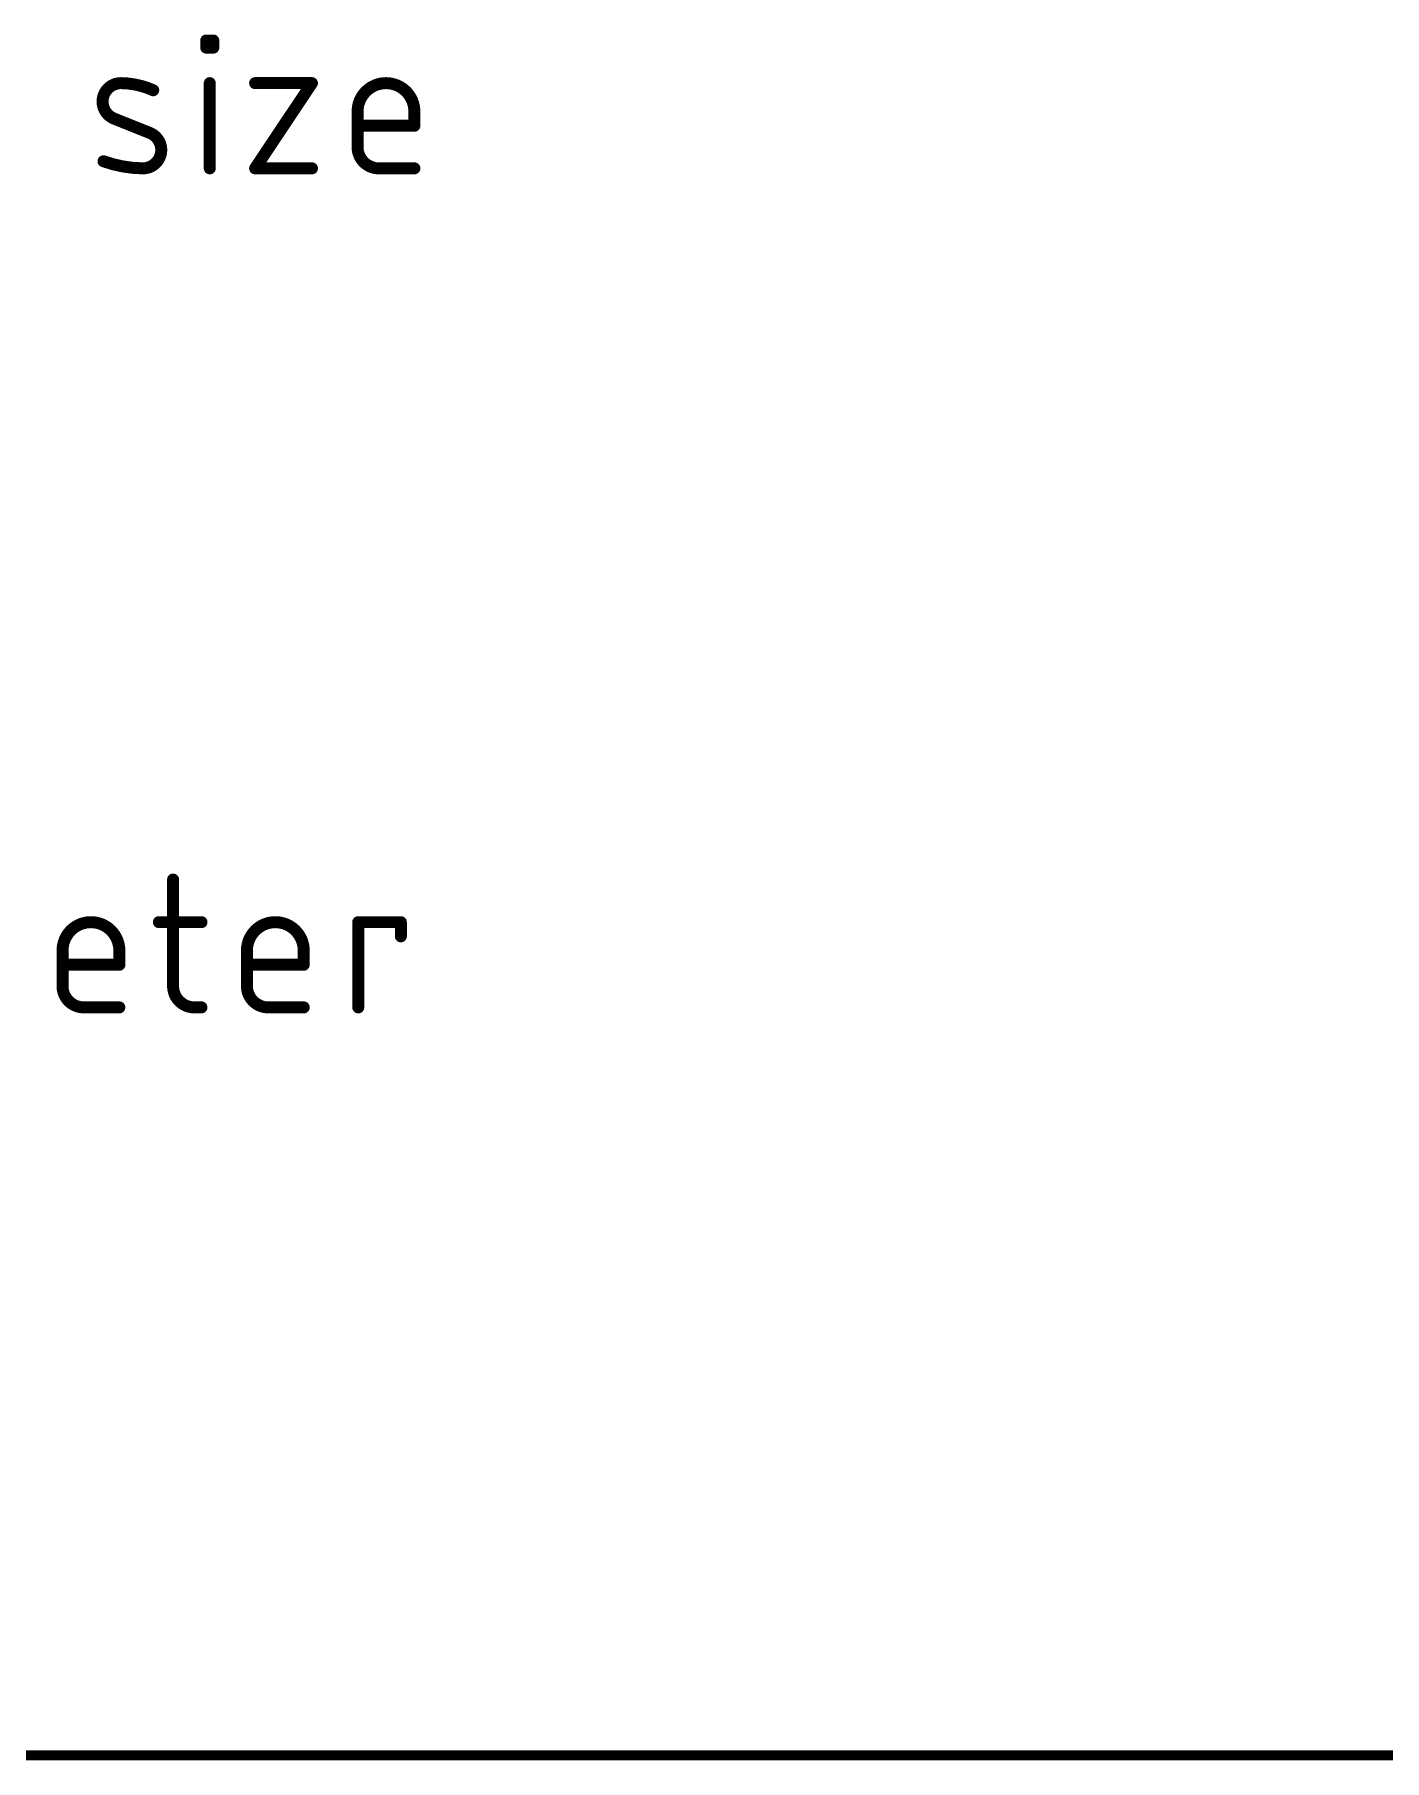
# Model space of a CAD drawing. Extents: x -35 to 140, y -8 to 139.
# Drawn here: x -20.2 to -3.03, y 89.94 to 111.88 of the extents above; entities that cross this region are included whole.
import ezdxf

# ---------------------------------------------------------------- set-up
doc = ezdxf.new("R2010")
doc.units = 0
doc.layers.add('51', color=253, linetype='CONTINUOUS')

msp = doc.modelspace()

# ---------------------------------------------------------------- linework, layer by layer
at = {"layer": '51'}
for points, const_width in [([(-18.0143, 111.7135), (-18.0143, 111.8038)], 0.1524), ([(-18.0143, 111.8038), (-17.924, 111.8038)], 0.1524), ([(-17.924, 111.7135), (-18.0143, 111.7135)], 0.1524), ([(-17.924, 111.8038), (-17.924, 111.7135)], 0.1524), ([(-17.9692, 110.1782), (-17.9692, 111.2619)], 0.1524), ([(-17.3925, 111.2619), (-16.67, 111.2619)], 0.1524), ([(-16.67, 111.2619), (-17.3925, 110.1782)], 0.1524), ([(-18.7334, 110.6298), (-19.1849, 110.8104)], 0.1524), ([(-16.0899, 110.4491), (-16.0899, 110.9007)], 0.1524), ([(-15.3675, 110.9007), (-15.3675, 110.7201)], 0.1524), ([(-15.3675, 110.7201), (-16.0899, 110.7201)], 0.1524), ([(-17.3925, 110.1782), (-16.67, 110.1782)], 0.1524), ([(-15.3675, 110.1782), (-15.819, 110.1782)], 0.1524), ([(-18.4358, 101.1358), (-18.4358, 99.7811)], 0.1524), ([(-18.6164, 100.5939), (-18.0746, 100.5939)], 0.1524), ([(-16.0814, 99.5102), (-16.0814, 100.5939)], 0.1524), ([(-16.0814, 100.5939), (-15.5396, 100.5939)], 0.1524), ([(-15.5396, 100.5939), (-15.5396, 100.4133)], 0.1524), ([(-19.8414, 99.7811), (-19.8414, 100.2327)], 0.1524), ([(-19.1189, 100.2327), (-19.1189, 100.0521)], 0.1524), ([(-17.4967, 99.7811), (-17.4967, 100.2327)], 0.1524), ([(-16.7743, 100.2327), (-16.7743, 100.0521)], 0.1524), ([(-19.1189, 100.0521), (-19.8414, 100.0521)], 0.1524), ([(-16.7743, 100.0521), (-17.4967, 100.0521)], 0.1524), ([(-19.1189, 99.5102), (-19.5705, 99.5102)], 0.1524), ([(-18.1649, 99.5102), (-18.0746, 99.5102)], 0.1524), ([(-16.7743, 99.5102), (-17.2258, 99.5102)], 0.1524), ([(0, 90), (-23.9793, 90)], 0.13)]:
    msp.add_lwpolyline(points, dxfattribs=dict(at, const_width=const_width))
for points, const_width in [([(-17.9762, 111.8038, 1), (-18.0524, 111.8038)], 0.0762), ([(-18.0143, 111.8419, 1), (-18.0143, 111.7657)], 0.0762), ([(-18.0143, 111.7516, 1), (-18.0143, 111.6754)], 0.0762), ([(-18.0524, 111.7135, 1), (-17.9762, 111.7135)], 0.0762), ([(-17.8859, 111.8038, 1), (-17.9621, 111.8038)], 0.0762), ([(-17.9621, 111.7135, 1), (-17.8859, 111.7135)], 0.0762), ([(-17.924, 111.7657, 1), (-17.924, 111.8419)], 0.0762), ([(-17.924, 111.6754, 1), (-17.924, 111.7516)], 0.0762), ([(-19.0946, 111.2619, 0.8318), (-19.1849, 110.8104)], 0.1524), ([(-19.0941, 111.3, 1), (-19.0952, 111.2238)], 0.0762), ([(-18.6882, 111.1716, 0.1025), (-19.0946, 111.2619)], 0.1524), ([(-19.0952, 111.2238, 1), (-19.0941, 111.3)], 0.0762), ([(-17.9311, 111.2619, 1), (-18.0073, 111.2619)], 0.0762), ([(-17.3925, 111.3, 1), (-17.3925, 111.2238)], 0.0762), ([(-16.6383, 111.2408, 1), (-16.7018, 111.2831)], 0.0762), ([(-16.67, 111.2238, 1), (-16.67, 111.3)], 0.0762), ([(-15.3675, 110.9007, 1), (-16.0899, 110.9007)], 0.1524), ([(-18.7039, 111.1369, 1), (-18.6726, 111.2064)], 0.0762), ([(-19.1708, 110.8457, 1), (-19.1991, 110.775)], 0.0762), ([(-19.1991, 110.775, 1), (-19.1708, 110.8458)], 0.0762), ([(-16.0518, 110.9007, 1), (-16.128, 110.9007)], 0.0762), ([(-16.128, 110.9007, 1), (-16.0518, 110.9007)], 0.0762), ([(-15.3294, 110.9007, 1), (-15.4056, 110.9007)], 0.0762), ([(-15.4056, 110.9007, 1), (-15.3294, 110.9007)], 0.0762), ([(-18.8237, 110.1782, 0.8318), (-18.7334, 110.6298)], 0.1524), ([(-18.7192, 110.6651, 1), (-18.7475, 110.5944)], 0.0762), ([(-18.7475, 110.5944, 1), (-18.7192, 110.6651)], 0.0762), ([(-16.0899, 110.7582, 1), (-16.0899, 110.682)], 0.0762), ([(-15.4056, 110.7201, 1), (-15.3294, 110.7201)], 0.0762), ([(-15.3675, 110.682, 1), (-15.3675, 110.7582)], 0.0762), ([(-16.0899, 110.4491, 0.4142), (-15.819, 110.1782)], 0.1524), ([(-16.0518, 110.4491, 1), (-16.128, 110.4491)], 0.0762), ([(-16.128, 110.4491, 1), (-16.0518, 110.4491)], 0.0762), ([(-19.3075, 110.3044, 1), (-19.3333, 110.2327)], 0.0762), ([(-19.3204, 110.2685, 0.083), (-18.8237, 110.1782)], 0.1524), ([(-18.8231, 110.2163, 1), (-18.8242, 110.1401)], 0.0762), ([(-18.8242, 110.1401, 1), (-18.8231, 110.2163)], 0.0762), ([(-18.0073, 110.1782, 1), (-17.9311, 110.1782)], 0.0762), ([(-17.3925, 110.2163, 1), (-17.3925, 110.1401)], 0.0762), ([(-17.4242, 110.1993, 1), (-17.3608, 110.1571)], 0.0762), ([(-16.67, 110.1401, 1), (-16.67, 110.2163)], 0.0762), ([(-15.819, 110.2163, 1), (-15.819, 110.1401)], 0.0762), ([(-15.819, 110.1401, 1), (-15.819, 110.2163)], 0.0762), ([(-15.3675, 110.1401, 1), (-15.3675, 110.2163)], 0.0762), ([(-18.3977, 101.1358, 1), (-18.4739, 101.1358)], 0.0762), ([(-19.1189, 100.2327, 1), (-19.8414, 100.2327)], 0.1524), ([(-18.6164, 100.632, 1), (-18.6164, 100.5558)], 0.0762), ([(-18.0746, 100.5558, 1), (-18.0746, 100.632)], 0.0762), ([(-16.7743, 100.2327, 1), (-17.4967, 100.2327)], 0.1524), ([(-16.0433, 100.5939, 1), (-16.1195, 100.5939)], 0.0762), ([(-16.0814, 100.632, 1), (-16.0814, 100.5558)], 0.0762), ([(-15.5015, 100.5939, 1), (-15.5777, 100.5939)], 0.0762), ([(-15.5396, 100.5558, 1), (-15.5396, 100.632)], 0.0762), ([(-19.8033, 100.2327, 1), (-19.8795, 100.2327)], 0.0762), ([(-19.0808, 100.2327, 1), (-19.157, 100.2327)], 0.0762), ([(-17.4586, 100.2327, 1), (-17.5348, 100.2327)], 0.0762), ([(-16.7362, 100.2327, 1), (-16.8124, 100.2327)], 0.0762), ([(-15.5777, 100.4133, 1), (-15.5015, 100.4133)], 0.0762), ([(-19.8795, 100.2327, 1), (-19.8033, 100.2327)], 0.0762), ([(-19.8414, 100.0902, 1), (-19.8414, 100.014)], 0.0762), ([(-19.157, 100.2327, 1), (-19.0808, 100.2327)], 0.0762), ([(-19.157, 100.0521, 1), (-19.0808, 100.0521)], 0.0762), ([(-19.1189, 100.014, 1), (-19.1189, 100.0902)], 0.0762), ([(-17.5348, 100.2327, 1), (-17.4586, 100.2327)], 0.0762), ([(-17.4967, 100.0902, 1), (-17.4967, 100.014)], 0.0762), ([(-16.8124, 100.2327, 1), (-16.7362, 100.2327)], 0.0762), ([(-16.8124, 100.0521, 1), (-16.7362, 100.0521)], 0.0762), ([(-16.7743, 100.014, 1), (-16.7743, 100.0902)], 0.0762), ([(-19.8414, 99.7811, 0.4142), (-19.5705, 99.5102)], 0.1524), ([(-19.8033, 99.7811, 1), (-19.8795, 99.7811)], 0.0762), ([(-18.4358, 99.7811, 0.4142), (-18.1649, 99.5102)], 0.1524), ([(-18.3977, 99.7811, 1), (-18.4739, 99.7811)], 0.0762), ([(-17.4967, 99.7811, 0.4142), (-17.2258, 99.5102)], 0.1524), ([(-17.4586, 99.7811, 1), (-17.5348, 99.7811)], 0.0762), ([(-19.8795, 99.7811, 1), (-19.8033, 99.7811)], 0.0762), ([(-18.4739, 99.7811, 1), (-18.3977, 99.7811)], 0.0762), ([(-17.5348, 99.7811, 1), (-17.4586, 99.7811)], 0.0762), ([(-19.5705, 99.5483, 1), (-19.5705, 99.4721)], 0.0762), ([(-19.5705, 99.4721, 1), (-19.5705, 99.5483)], 0.0762), ([(-19.1189, 99.4721, 1), (-19.1189, 99.5483)], 0.0762), ([(-18.1649, 99.5483, 1), (-18.1649, 99.4721)], 0.0762), ([(-18.1649, 99.4721, 1), (-18.1649, 99.5483)], 0.0762), ([(-18.0746, 99.4721, 1), (-18.0746, 99.5483)], 0.0762), ([(-17.2258, 99.5483, 1), (-17.2258, 99.4721)], 0.0762), ([(-17.2258, 99.4721, 1), (-17.2258, 99.5483)], 0.0762), ([(-16.7743, 99.4721, 1), (-16.7743, 99.5483)], 0.0762), ([(-16.1195, 99.5102, 1), (-16.0433, 99.5102)], 0.0762)]:
    msp.add_lwpolyline(points, format="xyb", dxfattribs=dict(at, const_width=const_width))

doc.saveas('drawing.dxf')
